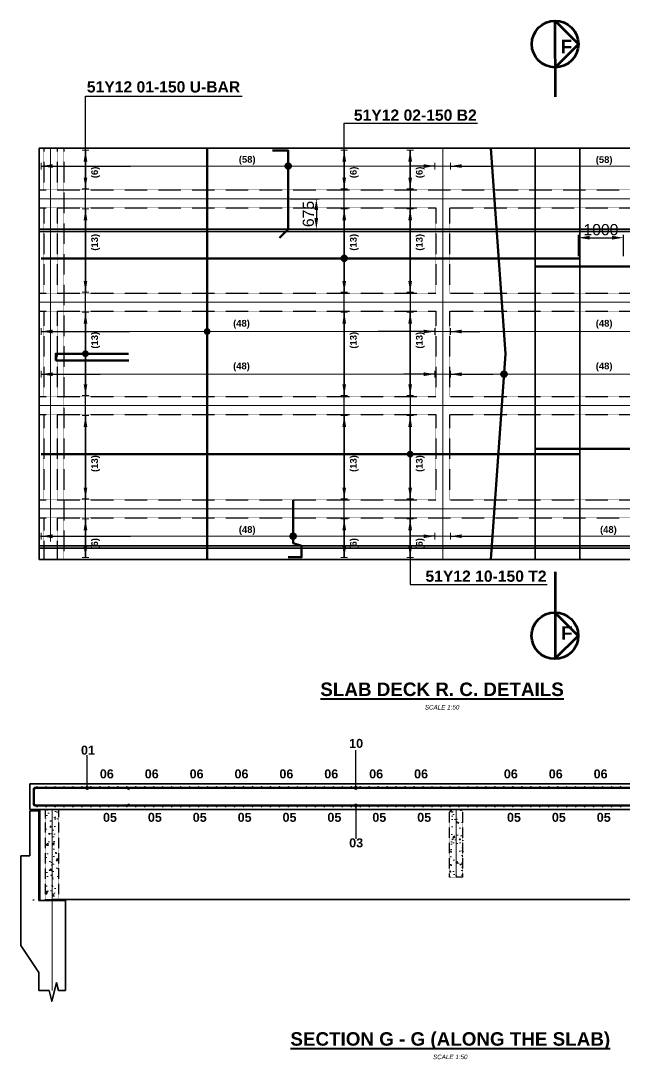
# Model space of a CAD drawing. Header units: millimetres. Extents: x -1307360 to -9241, y 140559 to 432424.
# Drawn here: x -1269196 to -1255752, y 223668 to 246780 of the extents above; entities that cross this region are included whole.
import ezdxf

# ---------------------------------------------------------------- set-up
doc = ezdxf.new("R2010")
doc.units = ezdxf.units.MM
doc.header["$MEASUREMENT"] = 0
doc.linetypes.add('CENTER2', pattern=[1.125, 0.75, -0.125, 0.125, -0.125])
doc.linetypes.add('DASHED2', pattern=[0.375, 0.25, -0.125])
for name, color, linetype, lineweight in [('BORDER', 3, 'Continuous', 60), ('centreline', 4, 'CENTER2', 15), ('dimension', 252, 'Continuous', 20), ('hatch', 9, 'Continuous', 18), ('hidden', 5, 'DASHED2', 30), ('lettering', 120, 'Continuous', 25), ('outline', 3, 'Continuous', 35), ('reinforcement', 6, 'Continuous', 50), ('titles', 2, 'Continuous', 40)]:
    doc.layers.add(name, color=color, linetype=linetype, lineweight=lineweight)
doc.styles.add('ARIAL', font='arial.ttf')
doc.dimstyles.new('Dimstyle_100', dxfattribs={"dimtxt": 250, "dimasz": 250, "dimexe": 66, "dimexo": 50, "dimgap": 50, "dimtad": 1, "dimdec": 0, "dimzin": 0, "dimdsep": 46, "dimtxsty": 'ARIAL', "dimcen": 0.09, "dimclrd": 256, "dimclre": 256, "dimclrt": 1, "dimadec": 0, "dimazin": 0, "dimtfac": 1, "dimtdec": 0, "dimtmove": 2, "dimatfit": 3, "dimfxl": 1, "dimtolj": 1, "dimtzin": 0, "dimarcsym": 0})
doc.dimstyles.new('Dimstyle_50', dxfattribs={"dimtxt": 125, "dimasz": 125, "dimexe": 33, "dimexo": 25, "dimgap": 33, "dimtad": 1, "dimdec": 0, "dimzin": 0, "dimdsep": 46, "dimtxsty": 'ARIAL', "dimcen": 0.09, "dimclrd": 256, "dimclrt": 1, "dimadec": 0, "dimazin": 0, "dimtfac": 1, "dimtdec": 0, "dimtmove": 2, "dimatfit": 3, "dimldrblk": 'DOT', "dimfxl": 33, "dimtolj": 1, "dimtzin": 0, "dimarcsym": 0})

# ---------------------------------------------------------------- blocks, each defined once
blk = doc.blocks.new('*D146')
at = {"layer": 'Defpoints', "color": 0, "transparency": 16777216}
for p in [(-1255771, 241952), (-1256771, 241492), (-1255771, 241492)]:
    blk.add_point(p, dxfattribs=at)
at = {"layer": 'dimension', "lineweight": -2, "transparency": 16777216}
for p, q in [((-1256771, 241542), (-1256771, 242018)), ((-1255771, 241542), (-1255771, 242018)), ((-1256521, 241952), (-1256021, 241952))]:
    blk.add_line(p, q, dxfattribs=at)
at = {"layer": 'dimension', "transparency": 16777216}
for points in [[(-1256521, 241994), (-1256521, 241911), (-1256771, 241952)], [(-1256021, 241994), (-1256021, 241911), (-1255771, 241952)]]:
    blk.add_solid(points, dxfattribs=at)
at = {"layer": 'dimension', "color": 1, "transparency": 16777216, "insert": (-1256271, 242130), "char_height": 250, "attachment_point": 5, "style": 'ARIAL'}
blk.add_mtext('\\A1;1000', dxfattribs=at)
blk = doc.blocks.new('*D147')
at = {"layer": 'Defpoints', "color": 0, "transparency": 16777216}
for p in [(-1263238, 242817), (-1263238, 242142), (-1262611, 242142)]:
    blk.add_point(p, dxfattribs=at)
at = {"layer": 'dimension', "lineweight": -2, "transparency": 16777216}
for p, q in [((-1263188, 242817), (-1262545, 242817)), ((-1262611, 242567), (-1262611, 242392)), ((-1263188, 242142), (-1262545, 242142))]:
    blk.add_line(p, q, dxfattribs=at)
at = {"layer": 'dimension', "transparency": 16777216}
for points in [[(-1262653, 242567), (-1262570, 242567), (-1262611, 242817)], [(-1262653, 242392), (-1262570, 242392), (-1262611, 242142)]]:
    blk.add_solid(points, dxfattribs=at)
at = {"layer": 'dimension', "color": 1, "transparency": 16777216, "insert": (-1262789, 242480), "char_height": 250, "attachment_point": 5, "rotation": 90, "style": 'ARIAL'}
blk.add_mtext('\\A1;675', dxfattribs=at)
blk = doc.blocks.new('_Dot')
at = {"color": 0, "linetype": 'ByBlock', "lineweight": -2}
blk.add_line((-0.5, 0), (-1, 0), dxfattribs=at)
at = {"color": 0, "linetype": 'ByBlock', "const_width": 0.5}
blk.add_lwpolyline([(-0.25, 0, 1), (0.25, 0, 1)], format="xyb", close=True, dxfattribs=at)
blk = doc.blocks.new('*U177')
at = {"layer": 'reinforcement', "const_width": 20}
blk.add_lwpolyline([(-10, 0, 1), (10, 0, 1)], format="xyb", close=True, dxfattribs=at)
blk = doc.blocks.new('*U178')
at = {"layer": 'reinforcement', "color": 0, "linetype": 'ByBlock', "lineweight": -2, "transparency": 16777216}
for p in [(0, 0), (200, 0), (400, 0)]:
    blk.add_blockref('*U177', p, dxfattribs=at)
blk = doc.blocks.new('*U179')
at = {"layer": 'reinforcement', "const_width": 20}
blk.add_lwpolyline([(-10, 0, -1), (10, 0, -1)], format="xyb", close=True, dxfattribs=at)
blk = doc.blocks.new('*U180')
at = {"layer": 'reinforcement', "color": 0, "linetype": 'ByBlock', "lineweight": -2, "transparency": 16777216}
for p in [(0, 0), (200, 0), (400, 0)]:
    blk.add_blockref('*U179', p, dxfattribs=at)
blk = doc.blocks.new('*U181')
at = {"layer": 'reinforcement', "const_width": 20}
blk.add_lwpolyline([(-10, 0, 1), (10, 0, 1)], format="xyb", close=True, dxfattribs=at)
blk = doc.blocks.new('*U182')
at = {"layer": 'reinforcement', "color": 0, "linetype": 'ByBlock', "lineweight": -2, "transparency": 16777216}
for p in [(-800, 0), (-600, 0), (-400, 0), (-200, 0), (0, 0)]:
    blk.add_blockref('*U181', p, dxfattribs=at)
blk = doc.blocks.new('*U183')
at = {"layer": 'reinforcement', "const_width": 20}
blk.add_lwpolyline([(-10, 0, -1), (10, 0, -1)], format="xyb", close=True, dxfattribs=at)
blk = doc.blocks.new('*U184')
at = {"layer": 'reinforcement', "color": 0, "linetype": 'ByBlock', "lineweight": -2, "transparency": 16777216}
for p in [(-800, 0), (-600, 0), (-400, 0), (-200, 0), (0, 0)]:
    blk.add_blockref('*U183', p, dxfattribs=at)

msp = doc.modelspace()

# ---------------------------------------------------------------- hatches: boundary and pattern name
at = {"layer": 'hatch'}
h = msp.add_hatch(dxfattribs=at)
h.set_pattern_fill('AR-CONC', color=256, scale=50, style=0)
h.set_pattern_definition([(50, (-941382.12, 768.6), (358.6301, -31.37607), [37.5, -412.5]), (355, (-941382.12, 768.6), (-69.37567, 376.09607), [30, -330]), (100.4514, (-941352.23, 766), (289.2547, 344.71977), [31.8701, -350.57106]), (46.1842, (-941382.1, 868.6), (533.6205, -82.7595), [56.25, -618.75]), (96.6356, (-941337.65, 861.7), (467.33135, 487.05894), [47.80514, -525.8565]), (351.1842, (-941382.1, 868.6), (467.331, 487.0593), [45, -495]), (21, (-941332.12, 843.6), (298.45353, -201.30945), [37.5, -412.5]), (326, (-941332.12, 843.6), (121.65767, 362.57502), [30, -330]), (71.4514, (-941307.25, 826.83), (420.1113, 161.26525), [31.8701, -350.57106]), (37.5, (-941382.12, 768.61), (6.079928, 166.446927), [0, -326, 0, -335, 0, -331.25]), (7.5, (-941382.12, 768.61), (131.53477, 197.205856), [0, -191, 0, -318.5, 0, -126.25]), (327.5, (-941493.62, 768.61), (266.91122, -11.277436), [0, -125, 0, -390, 0, -517.5]), (317.5, (-941543.62, 768.6), (291.59308, 50.05249), [0, -162.5, 0, -259, 0, -367.5])])
h.paths.add_polyline_path([(-1268646.1, 229223.3), (-1268346.1, 229223.3), (-1268346.1, 227223.3), (-1268646.1, 227223.3)])
h = msp.add_hatch(dxfattribs=at)
h.set_pattern_fill('AR-CONC', color=256, scale=50, style=0)
h.set_pattern_definition([(50, (-931257.12, 768.6), (358.6301, -31.37607), [37.5, -412.5]), (355, (-931257.12, 768.6), (-69.37567, 376.09607), [30, -330]), (100.4514, (-931227.23, 766), (289.2547, 344.71977), [31.8701, -350.57106]), (46.1842, (-931257.1, 868.6), (533.6205, -82.7595), [56.25, -618.75]), (96.6356, (-931212.65, 861.7), (467.33135, 487.05894), [47.80514, -525.8565]), (351.1842, (-931257.1, 868.6), (467.331, 487.0593), [45, -495]), (21, (-931207.12, 843.6), (298.45353, -201.30945), [37.5, -412.5]), (326, (-931207.12, 843.6), (121.65767, 362.57502), [30, -330]), (71.4514, (-931182.25, 826.83), (420.1113, 161.26525), [31.8701, -350.57106]), (37.5, (-931257.12, 768.61), (6.079928, 166.446927), [0, -326, 0, -335, 0, -331.25]), (7.5, (-931257.12, 768.61), (131.53477, 197.205856), [0, -191, 0, -318.5, 0, -126.25]), (327.5, (-931368.62, 768.61), (266.91122, -11.277436), [0, -125, 0, -390, 0, -517.5]), (317.5, (-931418.62, 768.6), (291.59308, 50.05249), [0, -162.5, 0, -259, 0, -367.5])])
h.paths.add_polyline_path([(-1259346.1, 229223.3), (-1259496.1, 229223.3), (-1259496.1, 227723.3), (-1259346.1, 227723.3)])
h.paths.add_polyline_path([(-1259496.1, 229223.3), (-1259646.1, 229223.3), (-1259646.1, 227723.3), (-1259496.1, 227723.3)])
h = msp.add_hatch(dxfattribs=at)
h.set_pattern_fill('ANSI31', color=256, scale=50, style=0)
h.set_pattern_definition([(45, (-928219.619, -191146.463), (-4.41941738, 4.41941738), [])])
h.paths.add_polyline_path([(-1268346.1, 227198.3), (-1268346.1, 227223.3), (-1268646.1, 227223.3), (-1268646.1, 227198.3)])

# ---------------------------------------------------------------- linework, layer by layer
at = {"layer": 'BORDER'}
for p, q in [((-1257284.9, 245085), (-1257291.9, 246780.3)), ((-1257291.9, 234512.5), (-1257291.9, 232576.4))]:
    msp.add_line(p, q, dxfattribs=at)
for points in [[(-1257291.9, 246780.3), (-1256773.6, 246262), (-1257291.9, 245743.7)], [(-1257296.2, 233613), (-1256777.9, 233094.7), (-1257296.2, 232576.4)]]:
    msp.add_lwpolyline(points, dxfattribs=at)
for centre in [(-1257291.9, 246262), (-1257296.2, 233094.7)]:
    msp.add_circle(centre, 518.3, dxfattribs=at)
at = {"layer": 'centreline', "ltscale": 10}
for p, q in [((-1268533.6, 243942.1), (-1268533.6, 235192.1)), ((-1259796.1, 243942.1), (-1259796.1, 234792.1)), ((-1268783.6, 242817.1), (-1250808.6, 242817.1)), ((-1268783.6, 240517.1), (-1250808.6, 240517.1)), ((-1268783.6, 238217.1), (-1250808.6, 238217.1)), ((-1268783.6, 235917.1), (-1250808.6, 235917.1)), ((-1268496.1, 225194.4), (-1268496.1, 229223.3)), ((-1268496.1, 229223.3), (-1268496.1, 225199.9)), ((-1259496.1, 227723.3), (-1259496.1, 229223.3))]:
    msp.add_line(p, q, dxfattribs=at)
at = {"layer": 'dimension'}
for p, q in [((-1267679.2, 243897.1), (-1267829.2, 243897.1)), ((-1261914.7, 243897.1), (-1262064.7, 243897.1)), ((-1260446, 243897.1), (-1260596, 243897.1)), ((-1268738.6, 243471.3), (-1268738.6, 243621.3)), ((-1259971.1, 243471.3), (-1259971.1, 243621.3)), ((-1259621.1, 243471.3), (-1259621.1, 243621.3)), ((-1268738.6, 243546.3), (-1247180.5, 243546.3)), ((-1267679.2, 243042.1), (-1267829.2, 243042.1)), ((-1261914.7, 243042.1), (-1262064.7, 243042.1)), ((-1260446, 243042.1), (-1260596, 243042.1)), ((-1267679.2, 242592.1), (-1267829.2, 242592.1)), ((-1261914.7, 242592.1), (-1262064.7, 242592.1)), ((-1260446, 242592.1), (-1260596, 242592.1)), ((-1267679.2, 240742.1), (-1267829.2, 240742.1)), ((-1261914.7, 240742.1), (-1262064.7, 240742.1)), ((-1260446, 240742.1), (-1260596, 240742.1)), ((-1267679.2, 240292.1), (-1267829.2, 240292.1)), ((-1261914.7, 240292.1), (-1262064.7, 240292.1)), ((-1260446, 240292.1), (-1260596, 240292.1)), ((-1268738.6, 239789.5), (-1268738.6, 239939.5)), ((-1259971.1, 239789.5), (-1259971.1, 239939.5)), ((-1259621.1, 239789.5), (-1259621.1, 239939.5)), ((-1268738.6, 239864.5), (-1247536.1, 239864.5)), ((-1268738.6, 238839.4), (-1268738.6, 238989.4)), ((-1259971.1, 238839.4), (-1259971.1, 238989.4)), ((-1259621.1, 238839.4), (-1259621.1, 238989.4)), ((-1268738.6, 238914.4), (-1247568.3, 238914.4)), ((-1267679.2, 238442.1), (-1267829.2, 238442.1)), ((-1261914.7, 238442.1), (-1262064.7, 238442.1)), ((-1260446, 238442.1), (-1260596, 238442.1)), ((-1267679.2, 237992.1), (-1267829.2, 237992.1)), ((-1261914.7, 237992.1), (-1262064.7, 237992.1)), ((-1260446, 237992.1), (-1260596, 237992.1)), ((-1267679.2, 236142.1), (-1267829.2, 236142.1)), ((-1261914.7, 236142.1), (-1262064.7, 236142.1)), ((-1260446, 236142.1), (-1260596, 236142.1)), ((-1267679.2, 235692.1), (-1267829.2, 235692.1)), ((-1261914.7, 235692.1), (-1262064.7, 235692.1)), ((-1260446, 235692.1), (-1260596, 235692.1)), ((-1268783.6, 235308.2), (-1247661, 235308.2)), ((-1268738.6, 235233.2), (-1268738.6, 235383.2)), ((-1259971.1, 235233.2), (-1259971.1, 235383.2)), ((-1259621.1, 235233.2), (-1259621.1, 235383.2)), ((-1267679.2, 234837.1), (-1267829.2, 234837.1)), ((-1261914.7, 234837.1), (-1262064.7, 234837.1)), ((-1260446, 234837.1), (-1260596, 234837.1))]:
    msp.add_line(p, q, dxfattribs=at)
at = {"layer": 'hatch'}
for p, q in [((-1268908.6, 227223.3), (-1268908.6, 227198.3)), ((-1268646.1, 227223.3), (-1268646.1, 227198.3)), ((-1268346.1, 227223.3), (-1268346.1, 227198.3))]:
    msp.add_line(p, q, dxfattribs=at)
at = {"layer": 'hidden', "ltscale": 20}
for p, q in [((-1268683.6, 243942.1), (-1268683.6, 243017.1)), ((-1268383.6, 243942.1), (-1268383.6, 243017.1)), ((-1268233.6, 243942.1), (-1268233.6, 234792.1)), ((-1268783.6, 243017.1), (-1250808.6, 243017.1)), ((-1268783.6, 242617.1), (-1259946.1, 242617.1)), ((-1268683.6, 242617.1), (-1268683.6, 240717.1)), ((-1268383.6, 242617.1), (-1268383.6, 240717.1)), ((-1259946.1, 242617.1), (-1259946.1, 240717.1)), ((-1259646.1, 242617.1), (-1250808.6, 242617.1)), ((-1259646.1, 242617.1), (-1259646.1, 240717.1)), ((-1268783.6, 240717.1), (-1259946.1, 240717.1)), ((-1259646.1, 240717.1), (-1250808.6, 240717.1)), ((-1268783.6, 240317.1), (-1259946.1, 240317.1)), ((-1268683.6, 240317.1), (-1268683.6, 238417.1)), ((-1268383.6, 240317.1), (-1268383.6, 238417.1)), ((-1259946.1, 240317.1), (-1259946.1, 238417.1)), ((-1259646.1, 240317.1), (-1259646.1, 238417.1)), ((-1259646.1, 240317.1), (-1250808.6, 240317.1)), ((-1268783.6, 238417.1), (-1259946.1, 238417.1)), ((-1259646.1, 238417.1), (-1250808.6, 238417.1)), ((-1268783.6, 238017.1), (-1259946.1, 238017.1)), ((-1268683.6, 238017.1), (-1268683.6, 236117.1)), ((-1268383.6, 238017.1), (-1268383.6, 236117.1)), ((-1259946.1, 238017.1), (-1259946.1, 236117.1)), ((-1259646.1, 238017.1), (-1259646.1, 236117.1)), ((-1259646.1, 238017.1), (-1250808.6, 238017.1)), ((-1268783.6, 236117.1), (-1259946.1, 236117.1)), ((-1259646.1, 236117.1), (-1250808.6, 236117.1)), ((-1268783.6, 235717.1), (-1250808.6, 235717.1)), ((-1268683.6, 235717.1), (-1268683.6, 234792.1)), ((-1268383.6, 235717.1), (-1268383.6, 234792.1))]:
    msp.add_line(p, q, dxfattribs=at)
at = {"layer": 'hidden', "ltscale": 10}
for p, q in [((-1268646.1, 227223.3), (-1268646.1, 229223.3)), ((-1268346.1, 227223.3), (-1268346.1, 229223.3)), ((-1259646.1, 227723.3), (-1259646.1, 229223.3)), ((-1259346.1, 227723.3), (-1259346.1, 229223.3)), ((-1259346.1, 227723.3), (-1259646.1, 227723.3))]:
    msp.add_line(p, q, dxfattribs=at)
at = {"layer": 'outline'}
for p, q in [((-1268783.6, 243942.1), (-1250808.6, 243942.1)), ((-1268783.6, 243942.1), (-1268783.6, 234792.1)), ((-1257738.6, 243942.1), (-1257738.6, 234792.1)), ((-1256738.6, 243942.1), (-1256738.6, 234792.1)), ((-1268783.6, 242142.1), (-1250808.6, 242142.1)), ((-1268783.6, 242092.1), (-1250808.6, 242092.1)), ((-1268783.6, 235092.1), (-1250808.6, 235092.1)), ((-1268783.6, 235042.1), (-1250808.6, 235042.1)), ((-1268783.6, 234792.1), (-1250808.6, 234792.1)), ((-1268996.1, 229797.3), (-1249996.1, 229797.3)), ((-1268996.1, 229223.3), (-1268996.1, 229797.3)), ((-1268996.1, 229223.3), (-1249996.1, 229223.3)), ((-1268796.1, 229198.3), (-1268996.1, 229198.3)), ((-1268996.1, 228198.5), (-1268996.1, 229198.3)), ((-1268796.1, 227198.3), (-1268796.1, 229198.3)), ((-1268771.1, 227223.3), (-1268771.1, 229223.3)), ((-1269196.1, 226198.5), (-1269196.1, 228198.5)), ((-1269196.1, 228198.5), (-1268996.1, 228198.5)), ((-1268908.6, 227223.3), (-1268908.6, 227198.3)), ((-1268196.1, 227198.3), (-1268796.1, 227198.3)), ((-1268483.6, 227223.3), (-1250508.6, 227223.3)), ((-1268196.1, 227198.3), (-1268196.1, 225199.9)), ((-1268796.1, 225598.5), (-1268796.1, 225199.9)), ((-1268796.1, 225598.5), (-1268796.1, 225199.9)), ((-1268796.1, 225199.9), (-1268560.4, 225199.9)), ((-1268354.3, 225199.9), (-1268196.1, 225199.9))]:
    msp.add_line(p, q, dxfattribs=at)
for points in [[(-1269196.1, 226198.5), (-1268796.1, 225598.5)], [(-1268354.3, 225199.9), (-1268400.4, 225370.6), (-1268507, 224959.7), (-1268560.4, 225199.9)]]:
    msp.add_lwpolyline(points, dxfattribs=at)
at = {"layer": 'reinforcement'}
for p, q in [((-1268738.6, 241492.5), (-1256738.6, 241492.5)), ((-1250853.6, 241309.7), (-1257738.6, 241309.7)), ((-1268738.6, 237136.2), (-1256738.6, 237136.2)), ((-1250853.6, 237254.7), (-1257738.6, 237254.7)), ((-1268905.9, 229681.6), (-1268905.9, 229337.6)), ((-1268885.6, 229707.3), (-1250106.7, 229707.3)), ((-1266836.5, 229707.3), (-1266771.1, 229682.5)), ((-1268886.6, 229313.3), (-1250105.7, 229313.3)), ((-1266836.5, 229313.3), (-1266771.1, 229338))]:
    msp.add_line(p, q, dxfattribs=at)
for points in [[(-1265044, 243942.1), (-1265044, 234792.1)], [(-1263588.1, 243892.1), (-1263238.1, 243892.1), (-1263238.1, 242142.1), (-1263435.3, 241949.5)], [(-1258720.4, 243942.1), (-1258398.2, 239367.1), (-1258720.4, 234792.1)], [(-1268414.7, 239220.1), (-1268414.7, 239370.1), (-1266797.9, 239370.1)], [(-1268414.7, 239220.1), (-1266789.7, 239220.1)], [(-1263238.1, 234842.1), (-1262938.1, 234842.1), (-1262938.1, 235092.1), (-1263128.2, 235154.4), (-1263128.2, 236117.1)]]:
    msp.add_lwpolyline(points, dxfattribs=at)
for points, const_width in [([(-1263275.6, 243546.3, 1), (-1263200.6, 243546.3, 1)], 75), ([(-1262027.2, 241492.5, 1), (-1261952.2, 241492.5, 1)], 75), ([(-1265081.5, 239864.5, 1), (-1265006.5, 239864.5, 1)], 75), ([(-1267791.7, 239370.1, 1), (-1267716.7, 239370.1, 1)], 75), ([(-1258467.6, 238914.4, 1), (-1258392.6, 238914.4, 1)], 75), ([(-1260558.5, 237136.2, 1), (-1260483.5, 237136.2, 1)], 75), ([(-1263165.7, 235308.2, 1), (-1263090.7, 235308.2, 1)], 75), ([(-1267843.3, 229728, 1), (-1267823.3, 229728, 1)], 20), ([(-1267643.3, 229728, 1), (-1267623.3, 229728, 1)], 20), ([(-1267443.3, 229728, 1), (-1267423.3, 229728, 1)], 20), ([(-1267243.3, 229728, 1), (-1267223.3, 229728, 1)], 20), ([(-1267043.3, 229728, 1), (-1267023.3, 229728, 1)], 20), ([(-1266843.3, 229728, 1), (-1266823.3, 229728, 1)], 20), ([(-1266643.3, 229728, 1), (-1266623.3, 229728, 1)], 20), ([(-1266443.3, 229728, 1), (-1266423.3, 229728, 1)], 20), ([(-1266243.3, 229728, 1), (-1266223.3, 229728, 1)], 20), ([(-1266043.3, 229728, 1), (-1266023.3, 229728, 1)], 20), ([(-1265843.3, 229728, 1), (-1265823.3, 229728, 1)], 20), ([(-1265643.3, 229728, 1), (-1265623.3, 229728, 1)], 20), ([(-1265443.3, 229728, 1), (-1265423.3, 229728, 1)], 20), ([(-1265243.3, 229728, 1), (-1265223.3, 229728, 1)], 20), ([(-1265043.3, 229728, 1), (-1265023.3, 229728, 1)], 20), ([(-1264843.3, 229728, 1), (-1264823.3, 229728, 1)], 20), ([(-1264643.3, 229728, 1), (-1264623.3, 229728, 1)], 20), ([(-1264443.3, 229728, 1), (-1264423.3, 229728, 1)], 20), ([(-1264243.3, 229728, 1), (-1264223.3, 229728, 1)], 20), ([(-1264043.3, 229728, 1), (-1264023.3, 229728, 1)], 20), ([(-1263843.3, 229728, 1), (-1263823.3, 229728, 1)], 20), ([(-1263643.3, 229728, 1), (-1263623.3, 229728, 1)], 20), ([(-1263443.3, 229728, 1), (-1263423.3, 229728, 1)], 20), ([(-1263243.3, 229728, 1), (-1263223.3, 229728, 1)], 20), ([(-1263043.3, 229728, 1), (-1263023.3, 229728, 1)], 20), ([(-1262843.3, 229728, 1), (-1262823.3, 229728, 1)], 20), ([(-1262643.3, 229728, 1), (-1262623.3, 229728, 1)], 20), ([(-1262443.3, 229728, 1), (-1262423.3, 229728, 1)], 20), ([(-1262243.3, 229728, 1), (-1262223.3, 229728, 1)], 20), ([(-1262043.3, 229728, 1), (-1262023.3, 229728, 1)], 20), ([(-1261843.3, 229728, 1), (-1261823.3, 229728, 1)], 20), ([(-1261643.3, 229728, 1), (-1261623.3, 229728, 1)], 20), ([(-1261443.3, 229728, 1), (-1261423.3, 229728, 1)], 20), ([(-1261243.3, 229728, 1), (-1261223.3, 229728, 1)], 20), ([(-1261043.3, 229728, 1), (-1261023.3, 229728, 1)], 20), ([(-1260843.3, 229728, 1), (-1260823.3, 229728, 1)], 20), ([(-1260643.3, 229728, 1), (-1260623.3, 229728, 1)], 20), ([(-1260443.3, 229728, 1), (-1260423.3, 229728, 1)], 20), ([(-1260243.3, 229728, 1), (-1260223.3, 229728, 1)], 20), ([(-1260043.3, 229728, 1), (-1260023.3, 229728, 1)], 20), ([(-1259243.3, 229728, 1), (-1259223.3, 229728, 1)], 20), ([(-1259043.3, 229728, 1), (-1259023.3, 229728, 1)], 20), ([(-1258843.3, 229728, 1), (-1258823.3, 229728, 1)], 20), ([(-1258643.3, 229728, 1), (-1258623.3, 229728, 1)], 20), ([(-1258443.3, 229728, 1), (-1258423.3, 229728, 1)], 20), ([(-1258243.3, 229728, 1), (-1258223.3, 229728, 1)], 20), ([(-1258043.3, 229728, 1), (-1258023.3, 229728, 1)], 20), ([(-1257843.3, 229728, 1), (-1257823.3, 229728, 1)], 20), ([(-1257643.3, 229728, 1), (-1257623.3, 229728, 1)], 20), ([(-1257443.3, 229728, 1), (-1257423.3, 229728, 1)], 20), ([(-1257243.3, 229728, 1), (-1257223.3, 229728, 1)], 20), ([(-1257043.3, 229728, 1), (-1257023.3, 229728, 1)], 20), ([(-1256843.3, 229728, 1), (-1256823.3, 229728, 1)], 20), ([(-1256643.3, 229728, 1), (-1256623.3, 229728, 1)], 20), ([(-1256443.3, 229728, 1), (-1256423.3, 229728, 1)], 20), ([(-1256243.3, 229728, 1), (-1256223.3, 229728, 1)], 20), ([(-1256043.3, 229728, 1), (-1256023.3, 229728, 1)], 20), ([(-1255843.3, 229728, 1), (-1255823.3, 229728, 1)], 20), ([(-1268892.5, 229686.3, 1), (-1268872.5, 229686.3, 1)], 20), ([(-1268893.3, 229334, 1), (-1268873.3, 229334, 1)], 20), ([(-1267843.3, 229292.5, -1), (-1267823.3, 229292.5, -1)], 20), ([(-1267643.3, 229292.5, -1), (-1267623.3, 229292.5, -1)], 20), ([(-1267443.3, 229292.5, -1), (-1267423.3, 229292.5, -1)], 20), ([(-1267243.3, 229292.5, -1), (-1267223.3, 229292.5, -1)], 20), ([(-1267043.3, 229292.5, -1), (-1267023.3, 229292.5, -1)], 20), ([(-1266843.3, 229292.5, -1), (-1266823.3, 229292.5, -1)], 20), ([(-1266643.3, 229292.5, -1), (-1266623.3, 229292.5, -1)], 20), ([(-1266443.3, 229292.5, -1), (-1266423.3, 229292.5, -1)], 20), ([(-1266243.3, 229292.5, -1), (-1266223.3, 229292.5, -1)], 20), ([(-1266043.3, 229292.5, -1), (-1266023.3, 229292.5, -1)], 20), ([(-1265843.3, 229292.5, -1), (-1265823.3, 229292.5, -1)], 20), ([(-1265643.3, 229292.5, -1), (-1265623.3, 229292.5, -1)], 20), ([(-1265443.3, 229292.5, -1), (-1265423.3, 229292.5, -1)], 20), ([(-1265243.3, 229292.5, -1), (-1265223.3, 229292.5, -1)], 20), ([(-1265043.3, 229292.5, -1), (-1265023.3, 229292.5, -1)], 20), ([(-1264843.3, 229292.5, -1), (-1264823.3, 229292.5, -1)], 20), ([(-1264643.3, 229292.5, -1), (-1264623.3, 229292.5, -1)], 20), ([(-1264443.3, 229292.5, -1), (-1264423.3, 229292.5, -1)], 20), ([(-1264243.3, 229292.5, -1), (-1264223.3, 229292.5, -1)], 20), ([(-1264043.3, 229292.5, -1), (-1264023.3, 229292.5, -1)], 20), ([(-1263843.3, 229292.5, -1), (-1263823.3, 229292.5, -1)], 20), ([(-1263643.3, 229292.5, -1), (-1263623.3, 229292.5, -1)], 20), ([(-1263443.3, 229292.5, -1), (-1263423.3, 229292.5, -1)], 20), ([(-1263243.3, 229292.5, -1), (-1263223.3, 229292.5, -1)], 20), ([(-1263043.3, 229292.5, -1), (-1263023.3, 229292.5, -1)], 20), ([(-1262843.3, 229292.5, -1), (-1262823.3, 229292.5, -1)], 20), ([(-1262643.3, 229292.5, -1), (-1262623.3, 229292.5, -1)], 20), ([(-1262443.3, 229292.5, -1), (-1262423.3, 229292.5, -1)], 20), ([(-1262243.3, 229292.5, -1), (-1262223.3, 229292.5, -1)], 20), ([(-1262043.3, 229292.5, -1), (-1262023.3, 229292.5, -1)], 20), ([(-1261843.3, 229292.5, -1), (-1261823.3, 229292.5, -1)], 20), ([(-1261643.3, 229292.5, -1), (-1261623.3, 229292.5, -1)], 20), ([(-1261443.3, 229292.5, -1), (-1261423.3, 229292.5, -1)], 20), ([(-1261243.3, 229292.5, -1), (-1261223.3, 229292.5, -1)], 20), ([(-1261043.3, 229292.5, -1), (-1261023.3, 229292.5, -1)], 20), ([(-1260843.3, 229292.5, -1), (-1260823.3, 229292.5, -1)], 20), ([(-1260643.3, 229292.5, -1), (-1260623.3, 229292.5, -1)], 20), ([(-1260443.3, 229292.5, -1), (-1260423.3, 229292.5, -1)], 20), ([(-1260243.3, 229292.5, -1), (-1260223.3, 229292.5, -1)], 20), ([(-1260043.3, 229292.5, -1), (-1260023.3, 229292.5, -1)], 20), ([(-1259243.3, 229292.5, -1), (-1259223.3, 229292.5, -1)], 20), ([(-1259043.3, 229292.5, -1), (-1259023.3, 229292.5, -1)], 20), ([(-1258843.3, 229292.5, -1), (-1258823.3, 229292.5, -1)], 20), ([(-1258643.3, 229292.5, -1), (-1258623.3, 229292.5, -1)], 20), ([(-1258443.3, 229292.5, -1), (-1258423.3, 229292.5, -1)], 20), ([(-1258243.3, 229292.5, -1), (-1258223.3, 229292.5, -1)], 20), ([(-1258043.3, 229292.5, -1), (-1258023.3, 229292.5, -1)], 20), ([(-1257843.3, 229292.5, -1), (-1257823.3, 229292.5, -1)], 20), ([(-1257643.3, 229292.5, -1), (-1257623.3, 229292.5, -1)], 20), ([(-1257443.3, 229292.5, -1), (-1257423.3, 229292.5, -1)], 20), ([(-1257243.3, 229292.5, -1), (-1257223.3, 229292.5, -1)], 20), ([(-1257043.3, 229292.5, -1), (-1257023.3, 229292.5, -1)], 20), ([(-1256843.3, 229292.5, -1), (-1256823.3, 229292.5, -1)], 20), ([(-1256643.3, 229292.5, -1), (-1256623.3, 229292.5, -1)], 20), ([(-1256443.3, 229292.5, -1), (-1256423.3, 229292.5, -1)], 20), ([(-1256243.3, 229292.5, -1), (-1256223.3, 229292.5, -1)], 20), ([(-1256043.3, 229292.5, -1), (-1256023.3, 229292.5, -1)], 20), ([(-1255843.3, 229292.5, -1), (-1255823.3, 229292.5, -1)], 20)]:
    msp.add_lwpolyline(points, format="xyb", close=True, dxfattribs=dict(at, const_width=const_width))
for centre in [(-1263238.1, 243546.3), (-1261989.7, 241492.5), (-1258430.1, 238914.4), (-1263128.2, 235308.2)]:
    msp.add_circle(centre, 60, dxfattribs=at)
for centre, radius, start, end in [((-1268878.1, 229680.4), 27.9, 105.62977, 177.58529), ((-1268880.9, 229337.6), 25, 180, 256.86046)]:
    msp.add_arc(centre, radius, start, end, dxfattribs=at)

# ---------------------------------------------------------------- block references
for name, p in [('*U182', (-1268033.3, 229728)), ('*U178', (-1259833.3, 229728)), ('*U184', (-1268033.3, 229292.5)), ('*U180', (-1259833.3, 229292.5))]:
    msp.add_blockref(name, p, dxfattribs=at)

# ---------------------------------------------------------------- texts
at = {"layer": 'lettering', "style": 'ARIAL'}
for s, insert, char_height, width, attachment_point in [('{\\fArial|b1|i0|c0|p34;F}', (-1257169.2, 246357.9), 300, 4330.133, 1), ('{\\fArial|b1|i0|c0|p34;51Y12 01-150 U-BAR}', (-1267723.9, 245434.1), 250, 5082.469, 1), ('{\\fArial|b1|i0|c0|p34;51Y12 02-150 B2}', (-1261774.9, 244805.1), 250, 2917.024, 1), ('\\pt1500;{\\fArial|b1|i0|c0|p34;(58)}', (-1264338, 243771), 150, 492.778, 1), ('\\pt1500;{\\fArial|b1|i0|c0|p34;(58)}', (-1256385.9, 243765.2), 150, 492.778, 1), ('\\pt1500;{\\fArial|b1|i0|c0|p34;(48)}', (-1264464.9, 240122.9), 150, 492.778, 1), ('\\pt1500;{\\fArial|b1|i0|c0|p34;(48)}', (-1256385.9, 240122.9), 150, 492.778, 1), ('\\pt1500;{\\fArial|b1|i0|c0|p34;(48)}', (-1264464.9, 239172.9), 150, 492.778, 1), ('\\pt1500;{\\fArial|b1|i0|c0|p34;(48)}', (-1256385.9, 239172.9), 150, 492.778, 1), ('\\pt1500;{\\fArial|b1|i0|c0|p34;(48)}', (-1264338, 235533), 150, 492.778, 1), ('\\pt1500;{\\fArial|b1|i0|c0|p34;(48)}', (-1256290.8, 235533), 150, 492.778, 1), ('{\\fArial|b1|i0|c0|p34;51Y12 10-150 T2}', (-1260180.4, 234544.3), 250, 5082.469, 1), ('{\\fArial|b1|i0|c0|p34;F}', (-1257157.1, 233006.5), 300, 4330.133, 7), ('\\pt1500;{\\fArial|b1|i0|c0|p34;10}', (-1261879.7, 230798.1), 200, 334.004, 1), ('\\pt1500;{\\fArial|b1|i0|c0|p34;01}', (-1267854.7, 230647.5), 200, 311.989, 1), ('\\pt1500;{\\fArial|b1|i0|c0|p34;06}', (-1267433.9, 230119.1), 200, 384.764, 1), ('\\pt1500;{\\fArial|b1|i0|c0|p34;06}', (-1266433.9, 230119.1), 200, 384.764, 1), ('\\pt1500;{\\fArial|b1|i0|c0|p34;06}', (-1265433.9, 230119.1), 200, 384.764, 1), ('\\pt1500;{\\fArial|b1|i0|c0|p34;06}', (-1264433.9, 230119.1), 200, 384.764, 1), ('\\pt1500;{\\fArial|b1|i0|c0|p34;06}', (-1263433.9, 230119.1), 200, 384.764, 1), ('\\pt1500;{\\fArial|b1|i0|c0|p34;06}', (-1262433.9, 230119.1), 200, 384.764, 1), ('\\pt1500;{\\fArial|b1|i0|c0|p34;06}', (-1261433.9, 230119.1), 200, 384.764, 1), ('\\pt1500;{\\fArial|b1|i0|c0|p34;06}', (-1260433.9, 230119.1), 200, 384.764, 1), ('\\pt1500;{\\fArial|b1|i0|c0|p34;06}', (-1258433.9, 230119.1), 200, 384.764, 1), ('\\pt1500;{\\fArial|b1|i0|c0|p34;06}', (-1257433.9, 230119.1), 200, 384.764, 1), ('\\pt1500;{\\fArial|b1|i0|c0|p34;06}', (-1256433.9, 230119.1), 200, 384.764, 1), ('\\pt1500;{\\fArial|b1|i0|c0|p34;05}', (-1267364.1, 229151.9), 200, 402.944, 1), ('\\pt1500;{\\fArial|b1|i0|c0|p34;05}', (-1266364.1, 229151.9), 200, 402.944, 1), ('\\pt1500;{\\fArial|b1|i0|c0|p34;05}', (-1265364.1, 229151.9), 200, 402.944, 1), ('\\pt1500;{\\fArial|b1|i0|c0|p34;05}', (-1264364.1, 229151.9), 200, 402.944, 1), ('\\pt1500;{\\fArial|b1|i0|c0|p34;05}', (-1263364.1, 229151.9), 200, 402.944, 1), ('\\pt1500;{\\fArial|b1|i0|c0|p34;05}', (-1262364.1, 229151.9), 200, 402.944, 1), ('\\pt1500;{\\fArial|b1|i0|c0|p34;05}', (-1261364.1, 229151.9), 200, 402.944, 1), ('\\pt1500;{\\fArial|b1|i0|c0|p34;05}', (-1260364.1, 229151.9), 200, 402.944, 1), ('\\pt1500;{\\fArial|b1|i0|c0|p34;05}', (-1258364.1, 229151.9), 200, 402.944, 1), ('\\pt1500;{\\fArial|b1|i0|c0|p34;05}', (-1257364.1, 229151.9), 200, 402.944, 1), ('\\pt1500;{\\fArial|b1|i0|c0|p34;05}', (-1256364.1, 229151.9), 200, 402.944, 1), ('\\pt1500;{\\fArial|b1|i0|c0|p34;03}', (-1261879.7, 228584.4), 200, 299.122, 1)]:
    msp.add_mtext(s, dxfattribs=dict(at, insert=insert, char_height=char_height, width=width, attachment_point=attachment_point))
at = {"layer": 'lettering', "char_height": 150, "width": 492.778, "attachment_point": 1, "rotation": 90, "style": 'ARIAL'}
for s, insert in [('\\pt1500;{\\fArial|b1|i0|c0|p34;(6)}', (-1267626.1, 243277.6)), ('\\pt1500;{\\fArial|b1|i0|c0|p34;(6)}', (-1261861.6, 243277.6)), ('\\pt1500;{\\fArial|b1|i0|c0|p34;(6)}', (-1260392.9, 243277.6)), ('\\pt1500;{\\fArial|b1|i0|c0|p34;(13)}', (-1267626.1, 241663.6)), ('\\pt1500;{\\fArial|b1|i0|c0|p34;(13)}', (-1261861.6, 241663.6)), ('\\pt1500;{\\fArial|b1|i0|c0|p34;(13)}', (-1260392.9, 241663.6)), ('\\pt1500;{\\fArial|b1|i0|c0|p34;(13)}', (-1267626.1, 239483.6)), ('\\pt1500;{\\fArial|b1|i0|c0|p34;(13)}', (-1261861.6, 239483.6)), ('\\pt1500;{\\fArial|b1|i0|c0|p34;(13)}', (-1260392.9, 239483.6)), ('\\pt1500;{\\fArial|b1|i0|c0|p34;(13)}', (-1267626.1, 236739.2)), ('\\pt1500;{\\fArial|b1|i0|c0|p34;(13)}', (-1261861.6, 236739.2)), ('\\pt1500;{\\fArial|b1|i0|c0|p34;(13)}', (-1260392.9, 236739.2)), ('\\pt1500;{\\fArial|b1|i0|c0|p34;(6)}', (-1267626.1, 235010.5)), ('\\pt1500;{\\fArial|b1|i0|c0|p34;(6)}', (-1261861.6, 235010.5)), ('\\pt1500;{\\fArial|b1|i0|c0|p34;(6)}', (-1260392.9, 235010.5))]:
    msp.add_mtext(s, dxfattribs=dict(at, insert=insert))
at = {"layer": 'titles', "char_height": 150, "attachment_point": 5, "style": 'ARIAL'}
for s, insert, width in [('{\\fArial|b1|i0|c0|p34;\\H2x;\\L\\C1;SLAB DECK R. C. DETAILS\\l\\P\\fArial|b0|i1|c0|p34;\\H0.3333x;SCALE 1:50}', (-1259809.8, 231751.3), 5565.399), ('{\\fArial|b1|i0|c0|p34;\\H2x;\\L\\C1;SECTION G - G (ALONG THE SLAB)\\l\\P\\fArial|b0|i1|c0|p34;\\H0.3333x;SCALE 1:50}', (-1259627.6, 223969.2), 7344.235)]:
    msp.add_mtext(s, dxfattribs=dict(at, insert=insert, width=width))

# ---------------------------------------------------------------- dimensions: what is measured, and where the dimension line sits
at = {"layer": 'dimension'}
dim = msp.add_linear_dim(base=(-1262611.4, 242142.1), p1=(-1263238.1, 242817.1), p2=(-1263238.1, 242142.1), angle=90, dimstyle='Dimstyle_100', dxfattribs=at)
dim.commit()
dim.dimension.update_dxf_attribs({"geometry": '*D147', "text_midpoint": (-1262789, 242479.6)})
dim = msp.add_linear_dim(base=(-1255771.1, 241952.4), p1=(-1256771.1, 241492.5), p2=(-1255771.1, 241492.5), dimstyle='Dimstyle_100', dxfattribs=at)
dim.commit()
dim.dimension.update_dxf_attribs({"geometry": '*D146', "text_midpoint": (-1256271.1, 242130.1)})

# ---------------------------------------------------------------- leaders
for points, dimstyle, override in [([(-1267754.2, 234837.1), (-1267754.2, 245104), (-1264260.1, 245104)], 'Dimstyle_100', {"dimgap": 66, "dimtad": 0}), ([(-1261989.7, 234837.1), (-1261989.7, 244504), (-1259022, 244504)], 'Dimstyle_100', {"dimgap": 66, "dimtad": 0}), ([(-1267754.2, 243897.1), (-1267754.2, 243017.1)], 'Dimstyle_100', {"dimgap": 66, "dimtad": 0}), ([(-1267754.2, 243042.1), (-1267754.2, 243897.1)], 'Dimstyle_100', {"dimgap": 66, "dimtad": 0}), ([(-1261989.7, 243897.1), (-1261989.7, 243017.1)], 'Dimstyle_100', {"dimgap": 66, "dimtad": 0}), ([(-1261989.7, 243042.1), (-1261989.7, 243897.1)], 'Dimstyle_100', {"dimgap": 66, "dimtad": 0}), ([(-1260521, 243042.1), (-1260521, 243897.1)], 'Dimstyle_100', {"dimgap": 66, "dimtad": 0}), ([(-1260521, 243897.1), (-1260521, 234230.3), (-1257468.5, 234230.3)], 'Dimstyle_100', {"dimgap": 66, "dimtad": 0}), ([(-1268738.6, 243546.3), (-1266749.7, 243546.3)], 'Dimstyle_100', {"dimgap": 66, "dimtad": 0}), ([(-1259971.1, 243546.3), (-1260521, 243546.3)], 'Dimstyle_100', {"dimgap": 66, "dimtad": 0}), ([(-1259621.1, 243546.3), (-1258684, 243546.3)], 'Dimstyle_100', {"dimgap": 66, "dimtad": 0}), ([(-1267754.2, 240742.1), (-1267754.2, 242617.1)], 'Dimstyle_100', {"dimgap": 66, "dimtad": 0}), ([(-1267754.2, 242592.1), (-1267754.2, 240717.1)], 'Dimstyle_100', {"dimgap": 66, "dimtad": 0}), ([(-1261989.7, 240742.1), (-1261989.7, 242617.1)], 'Dimstyle_100', {"dimgap": 66, "dimtad": 0}), ([(-1261989.7, 242592.1), (-1261989.7, 240717.1)], 'Dimstyle_100', {"dimgap": 66, "dimtad": 0}), ([(-1260521, 240742.1), (-1260521, 242617.1)], 'Dimstyle_100', {"dimgap": 66, "dimtad": 0}), ([(-1260521, 242592.1), (-1260521, 240717.1)], 'Dimstyle_100', {"dimgap": 66, "dimtad": 0}), ([(-1267754.2, 238442.1), (-1267754.2, 240317.1)], 'Dimstyle_100', {"dimgap": 66, "dimtad": 0}), ([(-1267754.2, 240292.1), (-1267754.2, 238417.1)], 'Dimstyle_100', {"dimgap": 66, "dimtad": 0}), ([(-1261989.7, 238442.1), (-1261989.7, 240317.1)], 'Dimstyle_100', {"dimgap": 66, "dimtad": 0}), ([(-1261989.7, 240292.1), (-1261989.7, 238417.1)], 'Dimstyle_100', {"dimgap": 66, "dimtad": 0}), ([(-1260521, 238442.1), (-1260521, 240317.1)], 'Dimstyle_100', {"dimgap": 66, "dimtad": 0}), ([(-1260521, 240292.1), (-1260521, 238417.1)], 'Dimstyle_100', {"dimgap": 66, "dimtad": 0}), ([(-1268738.6, 239864.5), (-1266771.4, 239864.5)], 'Dimstyle_100', {"dimgap": 66, "dimtad": 0}), ([(-1259971.1, 239864.5), (-1261235.5, 239864.5)], 'Dimstyle_100', {"dimgap": 66, "dimtad": 0}), ([(-1259621.1, 239864.5), (-1258969.6, 239864.5)], 'Dimstyle_100', {"dimgap": 66, "dimtad": 0}), ([(-1268738.6, 238914.4), (-1267429.1, 238914.4)], 'Dimstyle_100', {"dimgap": 66, "dimtad": 0}), ([(-1259971.1, 238914.4), (-1260665.3, 238914.4)], 'Dimstyle_100', {"dimgap": 66, "dimtad": 0}), ([(-1259621.1, 238914.4), (-1258672.1, 238914.4)], 'Dimstyle_100', {"dimgap": 66, "dimtad": 0}), ([(-1267754.2, 236142.1), (-1267754.2, 238017.1)], 'Dimstyle_100', {"dimgap": 66, "dimtad": 0}), ([(-1267754.2, 237992.1), (-1267754.2, 236117.1)], 'Dimstyle_100', {"dimgap": 66, "dimtad": 0}), ([(-1261989.7, 236142.1), (-1261989.7, 238017.1)], 'Dimstyle_100', {"dimgap": 66, "dimtad": 0}), ([(-1261989.7, 237992.1), (-1261989.7, 236117.1)], 'Dimstyle_100', {"dimgap": 66, "dimtad": 0}), ([(-1260521, 236142.1), (-1260521, 238017.1)], 'Dimstyle_100', {"dimgap": 66, "dimtad": 0}), ([(-1260521, 237992.1), (-1260521, 236117.1)], 'Dimstyle_100', {"dimgap": 66, "dimtad": 0}), ([(-1267754.2, 235692.1), (-1267754.2, 234837.1)], 'Dimstyle_100', {"dimgap": 66, "dimtad": 0}), ([(-1261989.7, 235692.1), (-1261989.7, 234837.1)], 'Dimstyle_100', {"dimgap": 66, "dimtad": 0}), ([(-1260521, 234837.1), (-1260521, 235717.1)], 'Dimstyle_100', {"dimgap": 66, "dimtad": 0}), ([(-1260521, 235692.1), (-1260521, 234792.1)], 'Dimstyle_100', {"dimgap": 66, "dimtad": 0}), ([(-1268738.6, 235308.2), (-1266749.7, 235308.2)], 'Dimstyle_100', {"dimgap": 66, "dimtad": 0}), ([(-1259971.1, 235308.2), (-1260521, 235308.2)], 'Dimstyle_100', {"dimgap": 66, "dimtad": 0}), ([(-1259621.1, 235308.2), (-1258684, 235308.2)], 'Dimstyle_100', {"dimgap": 66, "dimtad": 0}), ([(-1267718.5, 229707.3), (-1267718.5, 230434.9)], 'Dimstyle_50', {"dimasz": 90}), ([(-1261731.7, 229707.3), (-1261731.7, 230543.5)], 'Dimstyle_50', {"dimasz": 90}), ([(-1261731.7, 229313.3), (-1261731.7, 228577.1)], 'Dimstyle_50', {"dimasz": 90})]:
    msp.add_leader(points, dimstyle=dimstyle, override=override, dxfattribs=at)

doc.saveas('drawing.dxf')
